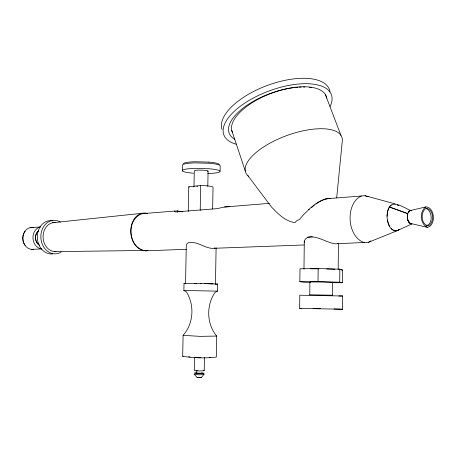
<?xml version="1.0" encoding="UTF-8"?>
<svg xmlns="http://www.w3.org/2000/svg" width="456" height="456" viewBox="0 0 456 456"><rect width="100%" height="100%" fill="white"/><g stroke="black" fill="none" stroke-linecap="round" stroke-linejoin="round"><path stroke-width="0.68" d="M304.289 242.706L304.289 241.076L305.463 238.91L307.72 237.451L311.152 236.858A17.641 1.191 0.5 0 1 312.326 236.806M410.069 210.598L425.898 206.899C434.995 207.161 436.187 225.577 427.363 227.327L411.05 223.571C408.741 223.024 407.698 220.413 407.459 218.287M407.459 217.039L407.824 220.248L409.192 222.819A6.869 3.79 86.9 0 0 412.019 223.833L397.176 230.668C388.392 231.414 386.226 219.496 387.389 212.838C389.846 197.129 401.844 206.75 411.352 210.934M332.561 295.231L332.692 282.349L322.7 281.985L309.863 281.985L309.789 294.821M338.187 269.57L338.415 243.418M339.834 269.177L342.553 269.998L342.445 282.72L339.726 282.201L339.834 269.177L318.151 268.561L299.985 268.801L299.843 281.671L303.451 282.201L310.422 282.367M342.467 309.253L342.576 295.99L299.797 295.209L299.649 308.387L342.467 309.253L334.037 308.94M303.981 269.12L304.289 241.076M339.726 282.201L318.02 281.665L318.151 268.561M194.547 357.236L194.296 370.506L199.335 371.002L204.208 370.728L204.442 357.453M207.805 186.39L208.078 171.08L207.679 170.829A7.125 0.986 1 0 0 204.049 170.219L198.713 170.088A6.737 0.929 1 0 0 194.843 170.521L194.285 171L193.988 186.977M212.644 209.042L213.026 187.245L212.593 186.857A12.46 1.505 1 0 0 203.855 185.649L200.663 185.541L188.75 186.817L188.277 211.419M216.098 247.802L215.477 284.054L215.095 283.98M204.698 283.603L217.666 284.094L217.546 291.127L214.993 292.433C206.152 305.269 206.579 324.039 216.703 336.049L216.343 357.025C205.36 358.416 193.652 358.057 182.691 356.29L183.095 335.348C193.646 323.737 194.718 305.024 186.384 291.891L183.888 290.495L184.024 283.478L201.142 283.501M207.754 173.576A18.457 2.548 1 0 0 218.333 172.448L219.849 171.832L220.105 171.154L220.197 165.739L219.159 165.015A19.505 2.81 1 0 0 209.241 163.254L194.444 162.895A18.468 2.662 1 0 0 183.836 164.154L182.485 164.821L182.428 165.534L182.32 170.926L183.54 171.616A19.54 2.702 1 0 0 193.498 173.234M185.552 283.501L186.276 245.881L186.829 243.988L188.362 242.717C196.741 240.796 203.803 247.779 212.017 248.366L304.101 244.969M201.751 373.099L202.179 373.225L196.234 373.093L196.279 370.551L197.801 370.785M200.207 210.467L200.663 185.541M177.401 212.251L177.43 210.871L142.403 213.636C125.605 218.891 127.942 248.36 145.396 250.823L186.287 249.312M407.333 216.902L407.721 213.596L389.492 207.03L388.181 209.657L387.349 212.827L387.053 216.315M182.32 170.926L182.377 170.242L183.728 169.609A18.474 2.554 1 0 1 194.341 168.406L209.144 168.76A19.517 2.696 1 0 1 219.068 170.458L220.105 171.154M336.705 197.819L342.331 140.568A51.209 20.377 -20.1 0 0 284.886 136.276A51.209 20.377 -20.1 0 0 248.782 176.426M332.692 282.349L330.383 282.492M208.078 171.08L207.474 171.559M408.023 220.487L408.405 221.314L407.749 219.895L407.276 216.589M247.899 175.668L271.611 207.155C278.086 213.892 285.194 221.223 294.941 222.625L296.867 220.624L299.427 219.467L303.878 214.371L308.883 209.538C313.711 204.772 319.485 200.845 326 198.787L365.091 195.709L395.227 203.912M408.376 212.405L409.157 211.47M408.451 212.422L409.231 211.498M391.185 205.12L389.492 207.03L407.852 213.699L407.379 215.192L407.721 213.596M199.152 377.625L201.295 377.585L203.94 374.433M174.739 211.02L174.471 211.584L175.725 211.949L217.005 208.66L224.591 206.99L269.479 203.359M311.665 207.48L314.315 205.114M204.14 374.541L199.261 374.832L194.381 374.216M194.227 374.319L197.174 377.346M315.934 204.026C320.101 200.919 325.048 198.491 330.326 198.52M196.234 373.093L197.072 372.945M307.726 237.057A17.636 1.191 0.5 0 1 310.747 236.875C319.468 236.812 326.735 242.615 335.217 243.823L368.505 242.29L397.17 230.713L399.091 229.585L397.176 230.668M368.505 242.29L370.808 240.95M426.092 208.352C420.079 211.755 421.053 225.498 428.686 225.72C434.591 222.226 433.656 208.734 426.092 208.352C432.493 210.934 433.291 224.278 425.995 225.925M425.898 206.899C419.241 211.065 420.039 224.272 427.363 227.327M361.334 195.932C344.787 203.729 346.948 237.696 364.772 242.734M183.261 163.613L184.56 162.974A17.727 2.576 1 0 1 194.746 161.749L208.939 162.097M182.691 356.29L183.266 356.033M342.576 295.99L338.825 296.012M216.703 336.049L200.178 336.368L183.095 335.348L183.671 335.194M337.377 243.532L337.856 243.424M299.649 308.387L301.41 308.341M214.326 248.092L214.97 247.99M397.17 230.713L395.107 230.935L393.015 230.189L391.094 228.65M52.451 222.762L141.816 213.322M145.396 250.823L147.932 250.566M411.648 223.508L410.611 223.417M217.666 284.094L215.728 284.179M195.658 372.803C189.234 373.652 211.282 373.926 201.603 372.877M29.993 227.715L40.521 226.928M224.591 206.99L229.733 206.648M326 198.787L328.582 198.622M142.403 213.636L146.222 213.391M209.218 357.361L210.507 357.282M31.72 249.369L41.912 248.913A11.092 9.188 86.3 0 1 33.003 238.63A11.092 9.188 86.3 0 1 40.168 226.963M54.737 251.638L144.66 250.458A18.753 14.09 86.5 0 1 143.435 250.304M341.162 270.015L342.553 269.998M309.732 294.798L332.572 295.214M199.574 377.625L200.765 377.522L200.264 377.414M310.593 268.812L318.966 268.806M299.843 281.671L318.02 281.665M332.709 282.714L342.445 282.72M194.381 283.432L196.832 283.461M201.022 357.458L195.208 357.282M313.101 308.495L320.482 308.638M200.771 283.524L213.1 283.809M326.684 268.937L334.995 269.245M199.164 377.671L198.035 377.619M198.725 377.608L196.889 377.431M184.463 290.546L183.888 290.495L217.546 291.127M188.721 356.803L190.066 356.945M407.824 220.248L410.087 223.229M197.984 377.557L197.488 377.448L201.364 377.534M182.354 211.852L177.43 210.871M184.024 283.478L184.595 283.558M203.49 370.523L204.208 370.728M409.129 222.442L407.932 220.265M365.091 195.709L368.186 196.85M219.461 164.496L218.464 163.801A18.724 2.719 1 0 0 208.939 162.097M188.75 186.817L189.257 187.205M407.761 219.872L407.39 218.242M389.395 226.25L387.355 219.906M308.883 209.538L309.014 209.845L308.934 209.481M325.35 94.506L340.945 135.375M231.676 130.177L245.294 171.023M407.453 218.618C407.088 216.058 407.248 213.066 409.169 211.122A6.869 3.79 86.9 0 1 411.038 210.512M142.204 250.008A18.753 14.09 86.5 0 1 131.003 227.709A18.753 14.09 86.5 0 1 147.322 213.414M55.985 251.632A14.586 11.947 86.3 0 1 43.063 236.96A14.586 11.947 86.3 0 1 55.564 222.534M61.184 252.008A16.769 13.737 86.3 0 1 40.846 237.188A16.769 13.737 86.3 0 1 60.426 222.118M234.76 139.314A51.716 22.766 -20.5 0 1 239.759 110.865A51.716 22.766 -20.5 0 1 293.06 87.734M294.485 87.558A51.716 22.766 -20.5 0 1 297.962 87.239M299.313 87.153A51.716 22.766 -20.5 0 1 301.291 87.079M303.451 87.062A51.716 22.766 -20.5 0 1 304.864 87.09M309.556 87.449A51.716 22.766 -20.5 0 1 311.408 87.723M232.509 132.599A50.291 22.156 -20.6 0 1 272.306 92.944A50.291 22.156 -20.6 0 1 326.764 98.143M222.043 129.418A57.262 25.53 -20.6 0 1 269.661 84.599A57.262 25.53 -20.6 0 1 329.979 91.85M52.543 253.935A16.69 13.714 86.3 0 1 37.324 236.675A16.69 13.714 86.3 0 1 52.89 220.841M196.81 186.265A6.749 0.815 1 0 1 197.858 186.213M39.649 245.231A8.037 6.658 86.3 0 1 35.477 238.414A8.037 6.658 86.3 0 1 38.515 230.975M38.692 244.564A8.037 6.658 86.3 0 1 38.6 230.97M25.131 245.339A10.277 8.596 86.3 0 1 25.171 231.22M33.51 249.267A10.944 9.149 86.3 0 1 22.817 238.157A10.944 9.149 86.3 0 1 33.562 227.721M236.168 144.199A57.399 25.274 -20.5 0 1 265.854 92.197A57.399 25.274 -20.5 0 1 330.087 106.51M398.248 205.485L397.296 204.681L398.253 205.496"/></g></svg>
